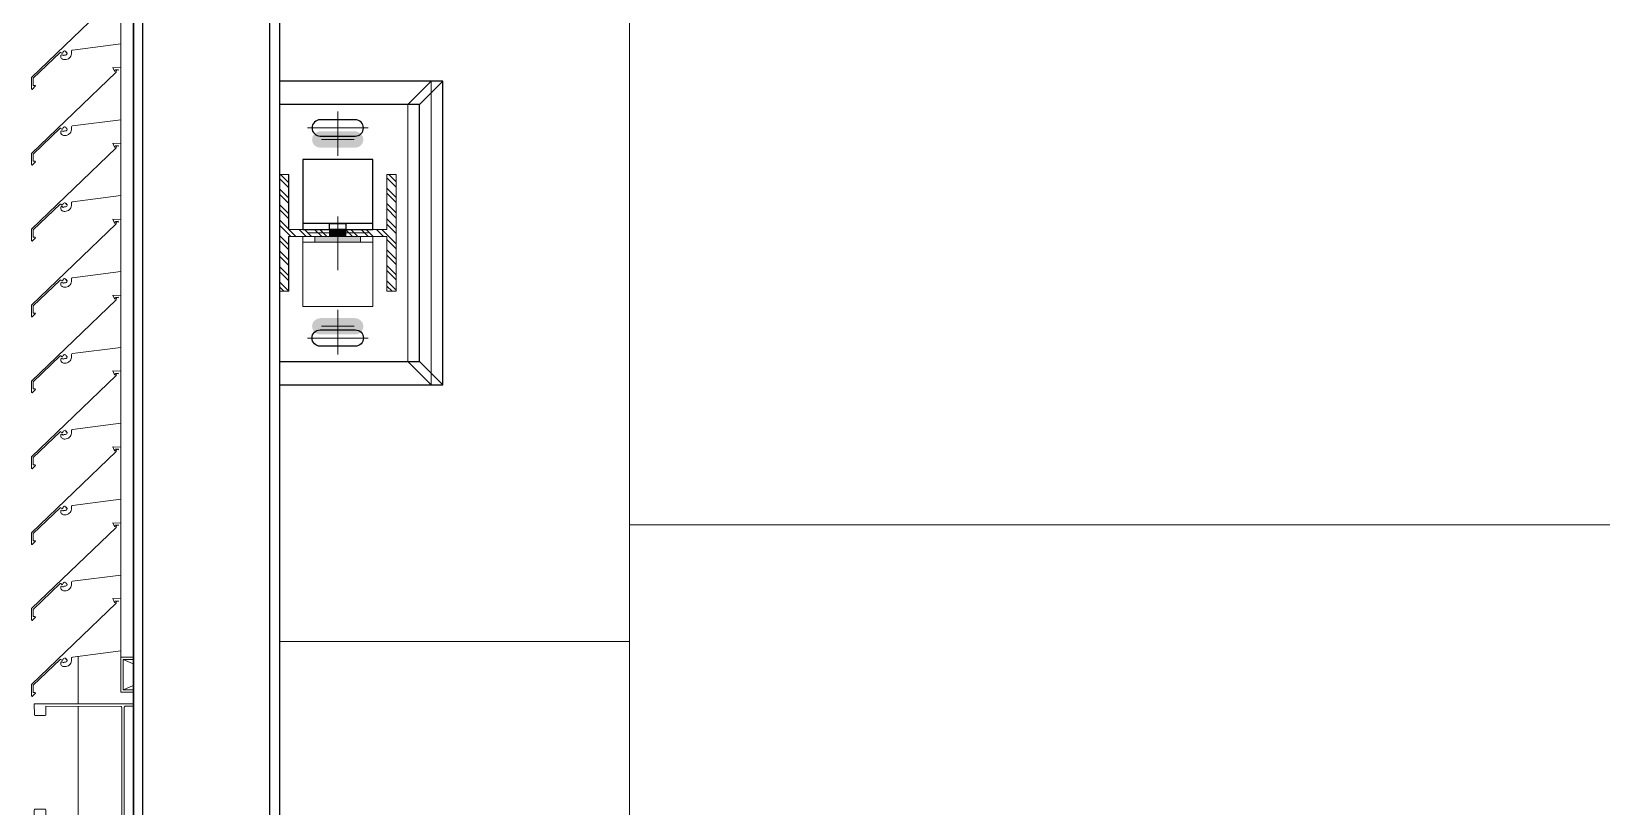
# Model space of a CAD drawing. Header units: millimetres. Extents: x -220592 to 404889, y -217665 to 38245.
# Drawn here: x 27678 to 29023, y -39157 to -38493 of the extents above; entities that cross this region are included whole.
import ezdxf

# ---------------------------------------------------------------- set-up
doc = ezdxf.new("R2010")
doc.units = ezdxf.units.MM
doc.linetypes.add('XKITLINE00', pattern=[0])
doc.linetypes.add('XKITLINE02', pattern=[4, 2, -2])
doc.layers.get('Defpoints').update_dxf_attribs({"color": 255})
for name, color, linetype in [('000 - 0_HIDE_OBJ_FRAMING_DEF_SUB_1', 1, 'Continuous'), ('000 - STRUCTURE_STEEL_ACCESORIES_HATCH_', 251, 'Continuous'), ('000 - STRUCTURE_STEEL_ACCESORIES_HIDDEN_', 251, 'Continuous'), ('000 - STRUCTURE_STEEL_ACCESORIES_MAIN_COLOR_1', 2, 'Continuous'), ('000 - STRUCTURE_STEEL_FRAMING_CUT_COLOR_4', 4, 'Continuous'), ('000 - STRUCTURE_STEEL_FRAMING_DEF_SUB', 250, 'Continuous'), ('000 - STRUCTURE_STEEL_FRAMING_HIDDEN_', 251, 'Continuous'), ('000 - STRUCTURE_STEEL_FRAMING_SUB_COLOR_1', 2, 'Continuous'), ('000 - STRUCTURE_STEEL_FRAMING_SUB_COLOR_2', 1, 'Continuous'), ('000 - STRUCTURE_STEEL_FRAMING_WIPEOUT_', 250, 'Continuous')]:
    doc.layers.add(name, color=color, linetype=linetype)
doc.layers.add('Part', color=2, linetype='Continuous', lineweight=0)

# ---------------------------------------------------------------- blocks, each defined once
blk = doc.blocks.new('*A14056')
at = {"layer": 'Part', "linetype": 'XKITLINE00', "lineweight": 0}
for p, q in [((-171.163349, 124.670788), (-171.648652, 124.670788)), ((-171.163349, 121.920764), (-171.163349, 124.670788)), ((-172.663349, 124.156207), (-172.663349, 124.563714)), ((-172.663349, 123.176207), (-172.663349, 124.135881)), ((-172.663349, 122.706641), (-172.663349, 123.156207)), ((-172.663349, 122.056641), (-172.663349, 122.563714)), ((-172.663349, 121.406641), (-172.663349, 121.913714)), ((-171.163349, 117.188511), (-171.163349, 121.420764)), ((-172.663349, 120.756641), (-172.663349, 121.263714)), ((-172.663349, 120.106641), (-172.663349, 120.613714)), ((-172.663349, 119.456641), (-172.663349, 119.963714)), ((-172.663349, 118.806641), (-172.663349, 119.313714)), ((-172.663349, 118.156641), (-172.663349, 118.663714)), ((-172.663349, 117.506641), (-172.663349, 118.013714)), ((-172.663349, 117.188511), (-172.663349, 117.363714)), ((-172.663349, 114.906641), (-172.663349, 115.188511)), ((-171.163349, 112.520764), (-171.163349, 115.188511)), ((-172.663349, 114.256641), (-172.663349, 114.763714)), ((-172.663349, 113.606641), (-172.663349, 114.113714)), ((-172.663349, 112.956641), (-172.663349, 113.463714)), ((-172.663349, 112.520764), (-172.663349, 112.813714)), ((-172.663349, 112.520764), (-172.440345, 112.520764)), ((-171.648652, 112.520764), (-171.163349, 112.520764))]:
    blk.add_line(p, q, dxfattribs=at)
blk = doc.blocks.new('*A14057')
at = {"layer": 'Part', "linetype": 'XKITLINE00', "lineweight": 0}
for p, q in [((-172.338255, 125.018789), (-173.063377, 124.322543)), ((-172.298462, 125.056123), (-172.366148, 125.058745)), ((-172.366148, 125.058745), (-172.350613, 125.025258)), ((-172.350613, 125.025258), (-172.34549, 125.02567)), ((-172.34549, 125.02567), (-172.345361, 125.037861)), ((-172.345361, 125.037861), (-172.320378, 125.041001)), ((-172.335358, 125.037332), (-172.338255, 125.018789)), ((-172.335358, 125.037332), (-172.318342, 125.034428)), ((-172.320378, 125.041001), (-172.318342, 125.034428)), ((-172.298455, 124.610453), (-172.298462, 125.056123)), ((-173.048341, 124.316176), (-172.817326, 124.537579)), ((-172.817326, 124.537579), (-172.812166, 124.538671)), ((-172.812166, 124.538671), (-172.808512, 124.534044)), ((-172.808512, 124.534044), (-172.804048, 124.53019)), ((-172.798154, 124.530396), (-172.793971, 124.534553)), ((-172.793971, 124.534553), (-172.790857, 124.542126)), ((-172.790857, 124.542126), (-172.78619, 124.546913)), ((-172.78619, 124.546913), (-172.780114, 124.549703)), ((-172.780114, 124.549703), (-172.773442, 124.550125)), ((-172.773442, 124.550125), (-172.77112, 124.542735)), ((-172.77112, 124.542735), (-172.763955, 124.541791)), ((-172.763955, 124.541791), (-172.765124, 124.534731)), ((-172.765124, 124.534731), (-172.757418, 124.533625)), ((-172.757418, 124.533625), (-172.757988, 124.527141)), ((-172.720912, 124.545159), (-172.720672, 124.550681)), ((-172.719426, 124.535025), (-172.720912, 124.545159)), ((-172.720672, 124.550681), (-172.717536, 124.555233)), ((-172.719801, 124.524789), (-172.719426, 124.535025)), ((-172.717536, 124.555233), (-172.712461, 124.557423)), ((-172.712461, 124.557423), (-172.298455, 124.610453)), ((-172.810019, 124.512761), (-172.812659, 124.507287)), ((-172.812659, 124.507287), (-172.812163, 124.499517)), ((-172.812163, 124.499517), (-172.810428, 124.494021)), ((-172.810428, 124.494021), (-172.807674, 124.488958)), ((-172.804875, 124.515998), (-172.810019, 124.512761)), ((-172.807674, 124.488958), (-172.804002, 124.484515)), ((-172.798797, 124.51601), (-172.804875, 124.515998)), ((-172.804048, 124.53019), (-172.798154, 124.530396)), ((-172.804002, 124.484515), (-172.799549, 124.480857)), ((-172.799549, 124.480857), (-172.794479, 124.478117)), ((-172.793641, 124.512792), (-172.798797, 124.51601)), ((-172.794479, 124.478117), (-172.788978, 124.476398)), ((-172.790699, 124.50732), (-172.793641, 124.512792)), ((-172.788669, 124.512301), (-172.790699, 124.50732)), ((-172.788978, 124.476398), (-172.78325, 124.475762)), ((-172.783858, 124.514708), (-172.788669, 124.512301)), ((-172.77794, 124.513803), (-172.783858, 124.514708)), ((-172.78325, 124.475762), (-172.776451, 124.475664)), ((-172.77144, 124.514147), (-172.77794, 124.513803)), ((-172.776451, 124.475664), (-172.766238, 124.476449)), ((-172.765472, 124.516745), (-172.77144, 124.514147)), ((-172.766238, 124.476449), (-172.756337, 124.479072)), ((-172.76079, 124.521267), (-172.765472, 124.516745)), ((-172.757988, 124.527141), (-172.76079, 124.521267)), ((-172.756337, 124.479072), (-172.747074, 124.483445)), ((-172.747074, 124.483445), (-172.738758, 124.489423)), ((-172.738758, 124.489423), (-172.731662, 124.49681)), ((-172.731662, 124.49681), (-172.726022, 124.50536)), ((-172.726022, 124.50536), (-172.722024, 124.51479)), ((-172.722024, 124.51479), (-172.719801, 124.524789)), ((-173.063377, 124.322543), (-173.062824, 124.223392)), ((-173.047999, 124.25483), (-173.048341, 124.316176)), ((-173.062824, 124.223392), (-173.058143, 124.220923)), ((-173.058143, 124.220923), (-173.029494, 124.249812)), ((-173.030579, 124.254733), (-173.047999, 124.25483)), ((-173.029494, 124.249812), (-173.030579, 124.254733))]:
    blk.add_line(p, q, dxfattribs=at)
blk = doc.blocks.new('*A14058')
at = {"layer": 'Part', "linetype": 'XKITLINE00', "lineweight": 0}
for p, q in [((-172.298652, 124.256249), (-172.298652, 124.556249)), ((-171.648652, 124.556249), (-172.298652, 124.556249)), ((-172.278652, 124.276249), (-171.668652, 124.536249)), ((-172.278652, 124.536249), (-171.668652, 124.276249)), ((-172.278652, 124.276249), (-172.278652, 124.536249)), ((-172.278652, 124.536249), (-171.668652, 124.536249)), ((-171.668652, 124.536249), (-171.668652, 124.276249)), ((-171.648652, 124.256249), (-171.648652, 124.556249)), ((-171.668652, 124.276249), (-172.278652, 124.276249)), ((-172.298652, 124.256249), (-171.648652, 124.256249))]:
    blk.add_line(p, q, dxfattribs=at)
blk = doc.blocks.new('*A14061')
at = {"layer": 'Part', "linetype": 'XKITLINE00', "lineweight": 0}
for p, q in [((-171.648937, 124.40603), (-171.648981, 124.15603)), ((-171.628937, 124.406027), (-171.648937, 124.40603)), ((-171.628982, 124.146027), (-171.628937, 124.406027)), ((-171.648981, 124.15603), (-173.03898, 124.156273)), ((-173.03898, 124.156273), (-173.038236, 124.062446)), ((-172.938996, 124.066255), (-172.938984, 124.136255)), ((-172.938984, 124.136255), (-172.295157, 124.135382)), ((-172.295157, 124.135382), (-172.29067, 124.131698)), ((-172.29067, 124.131698), (-172.288986, 124.126142)), ((-172.268986, 124.126138), (-172.268224, 124.129965)), ((-172.268224, 124.129965), (-172.26454, 124.134452)), ((-172.26454, 124.134452), (-172.258984, 124.136137)), ((-172.258984, 124.136137), (-171.635157, 124.136789)), ((-171.635157, 124.136789), (-171.630669, 124.140471)), ((-171.630669, 124.140471), (-171.628982, 124.146027)), ((-173.038236, 124.062446), (-173.034553, 124.057957)), ((-173.034553, 124.057957), (-173.028998, 124.056271)), ((-173.028998, 124.056271), (-172.945171, 124.057018)), ((-172.945171, 124.057018), (-172.940682, 124.0607)), ((-172.940682, 124.0607), (-172.938996, 124.066255)), ((-172.288986, 124.126142), (-172.289912, 123.182315)), ((-172.26915, 123.186138), (-172.268986, 124.126138)), ((-173.039139, 123.246273), (-173.039155, 123.156273)), ((-173.037453, 123.251828), (-173.039139, 123.246273)), ((-173.032965, 123.25551), (-173.037453, 123.251828)), ((-172.949138, 123.256257), (-173.032965, 123.25551)), ((-172.943582, 123.254571), (-172.949138, 123.256257)), ((-172.9399, 123.250082), (-172.943582, 123.254571)), ((-172.939152, 123.176255), (-172.9399, 123.250082)), ((-173.039155, 123.156273), (-171.649155, 123.15603)), ((-172.299152, 123.176144), (-172.939152, 123.176255)), ((-172.293596, 123.177828), (-172.299152, 123.176144)), ((-172.289912, 123.182315), (-172.293596, 123.177828)), ((-172.267465, 123.180582), (-172.26915, 123.186138)), ((-172.262978, 123.176899), (-172.267465, 123.180582)), ((-171.639152, 123.176028), (-172.262978, 123.176899)), ((-171.649155, 123.15603), (-171.649199, 122.90603)), ((-171.633596, 123.174342), (-171.639152, 123.176028)), ((-171.629914, 123.169854), (-171.633596, 123.174342)), ((-171.629199, 122.906027), (-171.629914, 123.169854)), ((-171.649199, 122.90603), (-171.629199, 122.906027))]:
    blk.add_line(p, q, dxfattribs=at)
blk = doc.blocks.new('*A14079')
at = {"layer": 'Part', "linetype": 'XKITLINE00', "lineweight": 0}
for p, q in [((-171.648652, 124.556249), (-171.648652, 137.756135)), ((-172.298652, 137.406131), (-172.298652, 137.610427)), ((-172.298652, 136.756131), (-172.298652, 136.960427)), ((-172.298652, 136.106131), (-172.298652, 136.310427)), ((-172.298652, 135.456131), (-172.298652, 135.660427)), ((-172.298652, 134.806131), (-172.298652, 135.010427)), ((-172.298652, 134.156131), (-172.298652, 134.360427)), ((-172.298652, 133.506131), (-172.298652, 133.710427)), ((-172.298652, 132.856131), (-172.298652, 133.060427)), ((-172.298652, 132.206131), (-172.298652, 132.410427)), ((-172.298652, 131.556131), (-172.298652, 131.760427)), ((-172.298652, 130.906131), (-172.298652, 131.110427)), ((-172.298652, 130.256131), (-172.298652, 130.460427)), ((-172.298652, 129.606131), (-172.298652, 129.810427)), ((-172.298652, 128.956131), (-172.298652, 129.160427)), ((-172.298652, 128.306131), (-172.298652, 128.510427)), ((-172.298652, 127.656131), (-172.298652, 127.860427)), ((-172.298652, 127.006131), (-172.298652, 127.210427)), ((-172.298652, 126.356131), (-172.298652, 126.560427)), ((-172.298652, 125.706131), (-172.298652, 125.910427)), ((-172.298652, 125.056131), (-172.298652, 125.260427)), ((-172.298652, 124.556249), (-172.298652, 124.610427))]:
    blk.add_line(p, q, dxfattribs=at)
blk = doc.blocks.new('*A14192')
at = {"layer": 'Part', "linetype": 'XKITLINE00', "lineweight": 0}
for p, q in [((-172.338255, 125.668789), (-173.063377, 124.972543)), ((-172.298462, 125.706123), (-172.366148, 125.708745)), ((-172.366148, 125.708745), (-172.350613, 125.675258)), ((-172.350613, 125.675258), (-172.34549, 125.67567)), ((-172.34549, 125.67567), (-172.345361, 125.687861)), ((-172.345361, 125.687861), (-172.320378, 125.691001)), ((-172.335358, 125.687332), (-172.338255, 125.668789)), ((-172.335358, 125.687332), (-172.318342, 125.684428)), ((-172.320378, 125.691001), (-172.318342, 125.684428)), ((-172.298455, 125.260453), (-172.298462, 125.706123)), ((-172.717536, 125.205233), (-172.712461, 125.207423)), ((-172.712461, 125.207423), (-172.298455, 125.260453)), ((-173.048341, 124.966176), (-172.817326, 125.187579)), ((-172.817326, 125.187579), (-172.812166, 125.188671)), ((-172.810019, 125.162761), (-172.812659, 125.157287)), ((-172.812659, 125.157287), (-172.812163, 125.149517)), ((-172.812166, 125.188671), (-172.808512, 125.184044)), ((-172.812163, 125.149517), (-172.810428, 125.144021)), ((-172.810428, 125.144021), (-172.807674, 125.138958)), ((-172.804875, 125.165998), (-172.810019, 125.162761)), ((-172.808512, 125.184044), (-172.804048, 125.18019)), ((-172.807674, 125.138958), (-172.804002, 125.134515)), ((-172.798797, 125.16601), (-172.804875, 125.165998)), ((-172.804048, 125.18019), (-172.798154, 125.180396)), ((-172.804002, 125.134515), (-172.799549, 125.130857)), ((-172.799549, 125.130857), (-172.794479, 125.128117)), ((-172.793641, 125.162792), (-172.798797, 125.16601)), ((-172.798154, 125.180396), (-172.793971, 125.184553)), ((-172.794479, 125.128117), (-172.788978, 125.126398)), ((-172.793971, 125.184553), (-172.790857, 125.192126)), ((-172.790699, 125.15732), (-172.793641, 125.162792)), ((-172.790857, 125.192126), (-172.78619, 125.196913)), ((-172.788669, 125.162301), (-172.790699, 125.15732)), ((-172.788978, 125.126398), (-172.78325, 125.125762)), ((-172.783858, 125.164708), (-172.788669, 125.162301)), ((-172.78619, 125.196913), (-172.780114, 125.199703)), ((-172.77794, 125.163803), (-172.783858, 125.164708)), ((-172.78325, 125.125762), (-172.776451, 125.125664)), ((-172.780114, 125.199703), (-172.773442, 125.200125)), ((-172.77144, 125.164147), (-172.77794, 125.163803)), ((-172.776451, 125.125664), (-172.766238, 125.126449)), ((-172.773442, 125.200125), (-172.77112, 125.192735)), ((-172.765472, 125.166745), (-172.77144, 125.164147)), ((-172.77112, 125.192735), (-172.763955, 125.191791)), ((-172.766238, 125.126449), (-172.756337, 125.129072)), ((-172.76079, 125.171267), (-172.765472, 125.166745)), ((-172.763955, 125.191791), (-172.765124, 125.184731)), ((-172.765124, 125.184731), (-172.757418, 125.183625)), ((-172.757988, 125.177141), (-172.76079, 125.171267)), ((-172.757418, 125.183625), (-172.757988, 125.177141)), ((-172.756337, 125.129072), (-172.747074, 125.133445)), ((-172.747074, 125.133445), (-172.738758, 125.139423)), ((-172.738758, 125.139423), (-172.731662, 125.14681)), ((-172.731662, 125.14681), (-172.726022, 125.15536)), ((-172.726022, 125.15536), (-172.722024, 125.16479)), ((-172.722024, 125.16479), (-172.719801, 125.174789)), ((-172.720912, 125.195159), (-172.720672, 125.200681)), ((-172.719426, 125.185025), (-172.720912, 125.195159)), ((-172.720672, 125.200681), (-172.717536, 125.205233)), ((-172.719801, 125.174789), (-172.719426, 125.185025)), ((-173.063377, 124.972543), (-173.062824, 124.873392)), ((-173.047999, 124.90483), (-173.048341, 124.966176)), ((-173.062824, 124.873392), (-173.058143, 124.870923)), ((-173.058143, 124.870923), (-173.029494, 124.899812)), ((-173.030579, 124.904733), (-173.047999, 124.90483)), ((-173.029494, 124.899812), (-173.030579, 124.904733))]:
    blk.add_line(p, q, dxfattribs=at)
blk = doc.blocks.new('*A14193')
at = {"layer": 'Part', "linetype": 'XKITLINE00', "lineweight": 0}
for p, q in [((-172.338255, 126.318789), (-173.063377, 125.622543)), ((-172.298462, 126.356123), (-172.366148, 126.358745)), ((-172.366148, 126.358745), (-172.350613, 126.325258)), ((-172.350613, 126.325258), (-172.34549, 126.32567)), ((-172.34549, 126.32567), (-172.345361, 126.337861)), ((-172.345361, 126.337861), (-172.320378, 126.341001)), ((-172.335358, 126.337332), (-172.338255, 126.318789)), ((-172.335358, 126.337332), (-172.318342, 126.334428)), ((-172.320378, 126.341001), (-172.318342, 126.334428)), ((-172.298455, 125.910453), (-172.298462, 126.356123)), ((-172.712461, 125.857423), (-172.298455, 125.910453)), ((-173.048341, 125.616176), (-172.817326, 125.837579)), ((-172.817326, 125.837579), (-172.812166, 125.838671)), ((-172.810019, 125.812761), (-172.812659, 125.807287)), ((-172.812659, 125.807287), (-172.812163, 125.799517)), ((-172.812166, 125.838671), (-172.808512, 125.834044)), ((-172.812163, 125.799517), (-172.810428, 125.794021)), ((-172.810428, 125.794021), (-172.807674, 125.788958)), ((-172.804875, 125.815998), (-172.810019, 125.812761)), ((-172.808512, 125.834044), (-172.804048, 125.83019)), ((-172.807674, 125.788958), (-172.804002, 125.784515)), ((-172.798797, 125.81601), (-172.804875, 125.815998)), ((-172.804048, 125.83019), (-172.798154, 125.830396)), ((-172.804002, 125.784515), (-172.799549, 125.780857)), ((-172.799549, 125.780857), (-172.794479, 125.778117)), ((-172.793641, 125.812792), (-172.798797, 125.81601)), ((-172.798154, 125.830396), (-172.793971, 125.834553)), ((-172.794479, 125.778117), (-172.788978, 125.776398)), ((-172.793971, 125.834553), (-172.790857, 125.842126)), ((-172.790699, 125.80732), (-172.793641, 125.812792)), ((-172.790857, 125.842126), (-172.78619, 125.846913)), ((-172.788669, 125.812301), (-172.790699, 125.80732)), ((-172.788978, 125.776398), (-172.78325, 125.775762)), ((-172.783858, 125.814708), (-172.788669, 125.812301)), ((-172.78619, 125.846913), (-172.780114, 125.849703)), ((-172.77794, 125.813803), (-172.783858, 125.814708)), ((-172.78325, 125.775762), (-172.776451, 125.775664)), ((-172.780114, 125.849703), (-172.773442, 125.850125)), ((-172.77144, 125.814147), (-172.77794, 125.813803)), ((-172.776451, 125.775664), (-172.766238, 125.776449)), ((-172.773442, 125.850125), (-172.77112, 125.842735)), ((-172.765472, 125.816745), (-172.77144, 125.814147)), ((-172.77112, 125.842735), (-172.763955, 125.841791)), ((-172.766238, 125.776449), (-172.756337, 125.779072)), ((-172.76079, 125.821267), (-172.765472, 125.816745)), ((-172.763955, 125.841791), (-172.765124, 125.834731)), ((-172.765124, 125.834731), (-172.757418, 125.833625)), ((-172.757988, 125.827141), (-172.76079, 125.821267)), ((-172.757418, 125.833625), (-172.757988, 125.827141)), ((-172.756337, 125.779072), (-172.747074, 125.783445)), ((-172.747074, 125.783445), (-172.738758, 125.789423)), ((-172.738758, 125.789423), (-172.731662, 125.79681)), ((-172.731662, 125.79681), (-172.726022, 125.80536)), ((-172.726022, 125.80536), (-172.722024, 125.81479)), ((-172.722024, 125.81479), (-172.719801, 125.824789)), ((-172.720912, 125.845159), (-172.720672, 125.850681)), ((-172.719426, 125.835025), (-172.720912, 125.845159)), ((-172.720672, 125.850681), (-172.717536, 125.855233)), ((-172.719801, 125.824789), (-172.719426, 125.835025)), ((-172.717536, 125.855233), (-172.712461, 125.857423)), ((-173.063377, 125.622543), (-173.062824, 125.523392)), ((-173.047999, 125.55483), (-173.048341, 125.616176)), ((-173.062824, 125.523392), (-173.058143, 125.520923)), ((-173.058143, 125.520923), (-173.029494, 125.549812)), ((-173.030579, 125.554733), (-173.047999, 125.55483)), ((-173.029494, 125.549812), (-173.030579, 125.554733))]:
    blk.add_line(p, q, dxfattribs=at)
blk = doc.blocks.new('*A14194')
at = {"layer": 'Part', "linetype": 'XKITLINE00', "lineweight": 0}
for p, q in [((-172.338255, 126.968789), (-173.063377, 126.272543)), ((-172.298462, 127.006123), (-172.366148, 127.008745)), ((-172.366148, 127.008745), (-172.350613, 126.975258)), ((-172.350613, 126.975258), (-172.34549, 126.97567)), ((-172.34549, 126.97567), (-172.345361, 126.987861)), ((-172.345361, 126.987861), (-172.320378, 126.991001)), ((-172.335358, 126.987332), (-172.338255, 126.968789)), ((-172.335358, 126.987332), (-172.318342, 126.984428)), ((-172.320378, 126.991001), (-172.318342, 126.984428)), ((-172.298455, 126.560453), (-172.298462, 127.006123)), ((-172.712461, 126.507423), (-172.298455, 126.560453)), ((-173.048341, 126.266176), (-172.817326, 126.487579)), ((-172.817326, 126.487579), (-172.812166, 126.488671)), ((-172.810019, 126.462761), (-172.812659, 126.457287)), ((-172.812659, 126.457287), (-172.812163, 126.449517)), ((-172.812166, 126.488671), (-172.808512, 126.484044)), ((-172.812163, 126.449517), (-172.810428, 126.444021)), ((-172.810428, 126.444021), (-172.807674, 126.438958)), ((-172.804875, 126.465998), (-172.810019, 126.462761)), ((-172.808512, 126.484044), (-172.804048, 126.48019)), ((-172.807674, 126.438958), (-172.804002, 126.434515)), ((-172.798797, 126.46601), (-172.804875, 126.465998)), ((-172.804048, 126.48019), (-172.798154, 126.480396)), ((-172.804002, 126.434515), (-172.799549, 126.430857)), ((-172.799549, 126.430857), (-172.794479, 126.428117)), ((-172.793641, 126.462792), (-172.798797, 126.46601)), ((-172.798154, 126.480396), (-172.793971, 126.484553)), ((-172.794479, 126.428117), (-172.788978, 126.426398)), ((-172.793971, 126.484553), (-172.790857, 126.492126)), ((-172.790699, 126.45732), (-172.793641, 126.462792)), ((-172.790857, 126.492126), (-172.78619, 126.496913)), ((-172.788669, 126.462301), (-172.790699, 126.45732)), ((-172.788978, 126.426398), (-172.78325, 126.425762)), ((-172.783858, 126.464708), (-172.788669, 126.462301)), ((-172.78619, 126.496913), (-172.780114, 126.499703)), ((-172.77794, 126.463803), (-172.783858, 126.464708)), ((-172.78325, 126.425762), (-172.776451, 126.425664)), ((-172.780114, 126.499703), (-172.773442, 126.500125)), ((-172.77144, 126.464147), (-172.77794, 126.463803)), ((-172.776451, 126.425664), (-172.766238, 126.426449)), ((-172.773442, 126.500125), (-172.77112, 126.492735)), ((-172.765472, 126.466745), (-172.77144, 126.464147)), ((-172.77112, 126.492735), (-172.763955, 126.491791)), ((-172.766238, 126.426449), (-172.756337, 126.429072)), ((-172.76079, 126.471267), (-172.765472, 126.466745)), ((-172.763955, 126.491791), (-172.765124, 126.484731)), ((-172.765124, 126.484731), (-172.757418, 126.483625)), ((-172.757988, 126.477141), (-172.76079, 126.471267)), ((-172.757418, 126.483625), (-172.757988, 126.477141)), ((-172.756337, 126.429072), (-172.747074, 126.433445)), ((-172.747074, 126.433445), (-172.738758, 126.439423)), ((-172.738758, 126.439423), (-172.731662, 126.44681)), ((-172.731662, 126.44681), (-172.726022, 126.45536)), ((-172.726022, 126.45536), (-172.722024, 126.46479)), ((-172.722024, 126.46479), (-172.719801, 126.474789)), ((-172.720912, 126.495159), (-172.720672, 126.500681)), ((-172.719426, 126.485025), (-172.720912, 126.495159)), ((-172.720672, 126.500681), (-172.717536, 126.505233)), ((-172.719801, 126.474789), (-172.719426, 126.485025)), ((-172.717536, 126.505233), (-172.712461, 126.507423)), ((-173.063377, 126.272543), (-173.062824, 126.173392)), ((-173.062824, 126.173392), (-173.058143, 126.170923)), ((-173.058143, 126.170923), (-173.029494, 126.199812)), ((-173.047999, 126.20483), (-173.048341, 126.266176)), ((-173.030579, 126.204733), (-173.047999, 126.20483)), ((-173.029494, 126.199812), (-173.030579, 126.204733))]:
    blk.add_line(p, q, dxfattribs=at)
blk = doc.blocks.new('*A14195')
at = {"layer": 'Part', "linetype": 'XKITLINE00', "lineweight": 0}
for p, q in [((-172.298462, 127.656123), (-172.366148, 127.658745)), ((-172.366148, 127.658745), (-172.350613, 127.625258)), ((-172.34549, 127.62567), (-172.345361, 127.637861)), ((-172.345361, 127.637861), (-172.320378, 127.641001)), ((-172.335358, 127.637332), (-172.338255, 127.618789)), ((-172.335358, 127.637332), (-172.318342, 127.634428)), ((-172.320378, 127.641001), (-172.318342, 127.634428)), ((-172.298455, 127.210453), (-172.298462, 127.656123)), ((-172.338255, 127.618789), (-173.063377, 126.922543)), ((-172.350613, 127.625258), (-172.34549, 127.62567)), ((-173.048341, 126.916176), (-172.817326, 127.137579)), ((-172.817326, 127.137579), (-172.812166, 127.138671)), ((-172.810019, 127.112761), (-172.812659, 127.107287)), ((-172.812659, 127.107287), (-172.812163, 127.099517)), ((-172.812166, 127.138671), (-172.808512, 127.134044)), ((-172.812163, 127.099517), (-172.810428, 127.094021)), ((-172.810428, 127.094021), (-172.807674, 127.088958)), ((-172.804875, 127.115998), (-172.810019, 127.112761)), ((-172.808512, 127.134044), (-172.804048, 127.13019)), ((-172.807674, 127.088958), (-172.804002, 127.084515)), ((-172.798797, 127.11601), (-172.804875, 127.115998)), ((-172.804048, 127.13019), (-172.798154, 127.130396)), ((-172.793641, 127.112792), (-172.798797, 127.11601)), ((-172.798154, 127.130396), (-172.793971, 127.134553)), ((-172.793971, 127.134553), (-172.790857, 127.142126)), ((-172.790699, 127.10732), (-172.793641, 127.112792)), ((-172.790857, 127.142126), (-172.78619, 127.146913)), ((-172.788669, 127.112301), (-172.790699, 127.10732)), ((-172.783858, 127.114708), (-172.788669, 127.112301)), ((-172.78619, 127.146913), (-172.780114, 127.149703)), ((-172.77794, 127.113803), (-172.783858, 127.114708)), ((-172.780114, 127.149703), (-172.773442, 127.150125)), ((-172.77144, 127.114147), (-172.77794, 127.113803)), ((-172.773442, 127.150125), (-172.77112, 127.142735)), ((-172.765472, 127.116745), (-172.77144, 127.114147)), ((-172.77112, 127.142735), (-172.763955, 127.141791)), ((-172.76079, 127.121267), (-172.765472, 127.116745)), ((-172.763955, 127.141791), (-172.765124, 127.134731)), ((-172.765124, 127.134731), (-172.757418, 127.133625)), ((-172.757988, 127.127141), (-172.76079, 127.121267)), ((-172.757418, 127.133625), (-172.757988, 127.127141)), ((-172.747074, 127.083445), (-172.738758, 127.089423)), ((-172.738758, 127.089423), (-172.731662, 127.09681)), ((-172.731662, 127.09681), (-172.726022, 127.10536)), ((-172.726022, 127.10536), (-172.722024, 127.11479)), ((-172.722024, 127.11479), (-172.719801, 127.124789)), ((-172.720912, 127.145159), (-172.720672, 127.150681)), ((-172.719426, 127.135025), (-172.720912, 127.145159)), ((-172.720672, 127.150681), (-172.717536, 127.155233)), ((-172.719801, 127.124789), (-172.719426, 127.135025)), ((-172.717536, 127.155233), (-172.712461, 127.157423)), ((-172.712461, 127.157423), (-172.298455, 127.210453)), ((-172.804002, 127.084515), (-172.799549, 127.080857)), ((-172.799549, 127.080857), (-172.794479, 127.078117)), ((-172.794479, 127.078117), (-172.788978, 127.076398)), ((-172.788978, 127.076398), (-172.78325, 127.075762)), ((-172.78325, 127.075762), (-172.776451, 127.075664)), ((-172.776451, 127.075664), (-172.766238, 127.076449)), ((-172.766238, 127.076449), (-172.756337, 127.079072)), ((-172.756337, 127.079072), (-172.747074, 127.083445)), ((-173.063377, 126.922543), (-173.062824, 126.823392)), ((-173.062824, 126.823392), (-173.058143, 126.820923)), ((-173.058143, 126.820923), (-173.029494, 126.849812)), ((-173.047999, 126.85483), (-173.048341, 126.916176)), ((-173.030579, 126.854733), (-173.047999, 126.85483)), ((-173.029494, 126.849812), (-173.030579, 126.854733))]:
    blk.add_line(p, q, dxfattribs=at)
blk = doc.blocks.new('*A14196')
at = {"layer": 'Part', "linetype": 'XKITLINE00', "lineweight": 0}
for p, q in [((-172.298462, 128.306123), (-172.366148, 128.308745)), ((-172.366148, 128.308745), (-172.350613, 128.275258)), ((-172.298455, 127.860453), (-172.298462, 128.306123)), ((-172.338255, 128.268789), (-173.063377, 127.572543)), ((-172.350613, 128.275258), (-172.34549, 128.27567)), ((-172.34549, 128.27567), (-172.345361, 128.287861)), ((-172.345361, 128.287861), (-172.320378, 128.291001)), ((-172.335358, 128.287332), (-172.338255, 128.268789)), ((-172.335358, 128.287332), (-172.318342, 128.284428)), ((-172.320378, 128.291001), (-172.318342, 128.284428)), ((-173.048341, 127.566176), (-172.817326, 127.787579)), ((-172.817326, 127.787579), (-172.812166, 127.788671)), ((-172.810019, 127.762761), (-172.812659, 127.757287)), ((-172.812166, 127.788671), (-172.808512, 127.784044)), ((-172.804875, 127.765998), (-172.810019, 127.762761)), ((-172.808512, 127.784044), (-172.804048, 127.78019)), ((-172.798797, 127.76601), (-172.804875, 127.765998)), ((-172.804048, 127.78019), (-172.798154, 127.780396)), ((-172.793641, 127.762792), (-172.798797, 127.76601)), ((-172.798154, 127.780396), (-172.793971, 127.784553)), ((-172.793971, 127.784553), (-172.790857, 127.792126)), ((-172.790699, 127.75732), (-172.793641, 127.762792)), ((-172.790857, 127.792126), (-172.78619, 127.796913)), ((-172.788669, 127.762301), (-172.790699, 127.75732)), ((-172.783858, 127.764708), (-172.788669, 127.762301)), ((-172.78619, 127.796913), (-172.780114, 127.799703)), ((-172.77794, 127.763803), (-172.783858, 127.764708)), ((-172.780114, 127.799703), (-172.773442, 127.800125)), ((-172.77144, 127.764147), (-172.77794, 127.763803)), ((-172.773442, 127.800125), (-172.77112, 127.792735)), ((-172.765472, 127.766745), (-172.77144, 127.764147)), ((-172.77112, 127.792735), (-172.763955, 127.791791)), ((-172.76079, 127.771267), (-172.765472, 127.766745)), ((-172.763955, 127.791791), (-172.765124, 127.784731)), ((-172.765124, 127.784731), (-172.757418, 127.783625)), ((-172.757988, 127.777141), (-172.76079, 127.771267)), ((-172.757418, 127.783625), (-172.757988, 127.777141)), ((-172.726022, 127.75536), (-172.722024, 127.76479)), ((-172.722024, 127.76479), (-172.719801, 127.774789)), ((-172.720912, 127.795159), (-172.720672, 127.800681)), ((-172.719426, 127.785025), (-172.720912, 127.795159)), ((-172.720672, 127.800681), (-172.717536, 127.805233)), ((-172.719801, 127.774789), (-172.719426, 127.785025)), ((-172.717536, 127.805233), (-172.712461, 127.807423)), ((-172.712461, 127.807423), (-172.298455, 127.860453)), ((-172.812659, 127.757287), (-172.812163, 127.749517)), ((-172.812163, 127.749517), (-172.810428, 127.744021)), ((-172.810428, 127.744021), (-172.807674, 127.738958)), ((-172.807674, 127.738958), (-172.804002, 127.734515)), ((-172.804002, 127.734515), (-172.799549, 127.730857)), ((-172.799549, 127.730857), (-172.794479, 127.728117)), ((-172.794479, 127.728117), (-172.788978, 127.726398)), ((-172.788978, 127.726398), (-172.78325, 127.725762)), ((-172.78325, 127.725762), (-172.776451, 127.725664)), ((-172.776451, 127.725664), (-172.766238, 127.726449)), ((-172.766238, 127.726449), (-172.756337, 127.729072)), ((-172.756337, 127.729072), (-172.747074, 127.733445)), ((-172.747074, 127.733445), (-172.738758, 127.739423)), ((-172.738758, 127.739423), (-172.731662, 127.74681)), ((-172.731662, 127.74681), (-172.726022, 127.75536)), ((-173.063377, 127.572543), (-173.062824, 127.473392)), ((-173.058143, 127.470923), (-173.029494, 127.499812)), ((-173.047999, 127.50483), (-173.048341, 127.566176)), ((-173.030579, 127.504733), (-173.047999, 127.50483)), ((-173.029494, 127.499812), (-173.030579, 127.504733)), ((-173.062824, 127.473392), (-173.058143, 127.470923))]:
    blk.add_line(p, q, dxfattribs=at)
blk = doc.blocks.new('*A14197')
at = {"layer": 'Part', "linetype": 'XKITLINE00', "lineweight": 0}
for p, q in [((-172.338255, 128.918789), (-173.063377, 128.222543)), ((-172.298462, 128.956123), (-172.366148, 128.958745)), ((-172.366148, 128.958745), (-172.350613, 128.925258)), ((-172.350613, 128.925258), (-172.34549, 128.92567)), ((-172.34549, 128.92567), (-172.345361, 128.937861)), ((-172.345361, 128.937861), (-172.320378, 128.941001)), ((-172.335358, 128.937332), (-172.338255, 128.918789)), ((-172.335358, 128.937332), (-172.318342, 128.934428)), ((-172.320378, 128.941001), (-172.318342, 128.934428)), ((-172.298455, 128.510453), (-172.298462, 128.956123)), ((-173.048341, 128.216176), (-172.817326, 128.437579)), ((-172.817326, 128.437579), (-172.812166, 128.438671)), ((-172.812166, 128.438671), (-172.808512, 128.434044)), ((-172.808512, 128.434044), (-172.804048, 128.43019)), ((-172.798154, 128.430396), (-172.793971, 128.434553)), ((-172.793971, 128.434553), (-172.790857, 128.442126)), ((-172.790857, 128.442126), (-172.78619, 128.446913)), ((-172.78619, 128.446913), (-172.780114, 128.449703)), ((-172.780114, 128.449703), (-172.773442, 128.450125)), ((-172.773442, 128.450125), (-172.77112, 128.442735)), ((-172.77112, 128.442735), (-172.763955, 128.441791)), ((-172.763955, 128.441791), (-172.765124, 128.434731)), ((-172.765124, 128.434731), (-172.757418, 128.433625)), ((-172.757418, 128.433625), (-172.757988, 128.427141)), ((-172.720912, 128.445159), (-172.720672, 128.450681)), ((-172.719426, 128.435025), (-172.720912, 128.445159)), ((-172.720672, 128.450681), (-172.717536, 128.455233)), ((-172.719801, 128.424789), (-172.719426, 128.435025)), ((-172.717536, 128.455233), (-172.712461, 128.457423)), ((-172.712461, 128.457423), (-172.298455, 128.510453)), ((-172.810019, 128.412761), (-172.812659, 128.407287)), ((-172.812659, 128.407287), (-172.812163, 128.399517)), ((-172.812163, 128.399517), (-172.810428, 128.394021)), ((-172.810428, 128.394021), (-172.807674, 128.388958)), ((-172.804875, 128.415998), (-172.810019, 128.412761)), ((-172.807674, 128.388958), (-172.804002, 128.384515)), ((-172.798797, 128.41601), (-172.804875, 128.415998)), ((-172.804048, 128.43019), (-172.798154, 128.430396)), ((-172.804002, 128.384515), (-172.799549, 128.380857)), ((-172.799549, 128.380857), (-172.794479, 128.378117)), ((-172.793641, 128.412792), (-172.798797, 128.41601)), ((-172.794479, 128.378117), (-172.788978, 128.376398)), ((-172.790699, 128.40732), (-172.793641, 128.412792)), ((-172.788669, 128.412301), (-172.790699, 128.40732)), ((-172.788978, 128.376398), (-172.78325, 128.375762)), ((-172.783858, 128.414708), (-172.788669, 128.412301)), ((-172.77794, 128.413803), (-172.783858, 128.414708)), ((-172.78325, 128.375762), (-172.776451, 128.375664)), ((-172.77144, 128.414147), (-172.77794, 128.413803)), ((-172.776451, 128.375664), (-172.766238, 128.376449)), ((-172.765472, 128.416745), (-172.77144, 128.414147)), ((-172.766238, 128.376449), (-172.756337, 128.379072)), ((-172.76079, 128.421267), (-172.765472, 128.416745)), ((-172.757988, 128.427141), (-172.76079, 128.421267)), ((-172.756337, 128.379072), (-172.747074, 128.383445)), ((-172.747074, 128.383445), (-172.738758, 128.389423)), ((-172.738758, 128.389423), (-172.731662, 128.39681)), ((-172.731662, 128.39681), (-172.726022, 128.40536)), ((-172.726022, 128.40536), (-172.722024, 128.41479)), ((-172.722024, 128.41479), (-172.719801, 128.424789)), ((-173.063377, 128.222543), (-173.062824, 128.123392)), ((-173.047999, 128.15483), (-173.048341, 128.216176)), ((-173.062824, 128.123392), (-173.058143, 128.120923)), ((-173.058143, 128.120923), (-173.029494, 128.149812)), ((-173.030579, 128.154733), (-173.047999, 128.15483)), ((-173.029494, 128.149812), (-173.030579, 128.154733))]:
    blk.add_line(p, q, dxfattribs=at)
blk = doc.blocks.new('*A14198')
at = {"layer": 'Part', "linetype": 'XKITLINE00', "lineweight": 0}
for p, q in [((-172.338255, 129.568789), (-173.063377, 128.872543)), ((-172.298462, 129.606123), (-172.366148, 129.608745)), ((-172.366148, 129.608745), (-172.350613, 129.575258)), ((-172.350613, 129.575258), (-172.34549, 129.57567)), ((-172.34549, 129.57567), (-172.345361, 129.587861)), ((-172.345361, 129.587861), (-172.320378, 129.591001)), ((-172.335358, 129.587332), (-172.338255, 129.568789)), ((-172.335358, 129.587332), (-172.318342, 129.584428)), ((-172.320378, 129.591001), (-172.318342, 129.584428)), ((-172.298455, 129.160453), (-172.298462, 129.606123)), ((-172.717536, 129.105233), (-172.712461, 129.107423)), ((-172.712461, 129.107423), (-172.298455, 129.160453)), ((-173.048341, 128.866176), (-172.817326, 129.087579)), ((-172.817326, 129.087579), (-172.812166, 129.088671)), ((-172.810019, 129.062761), (-172.812659, 129.057287)), ((-172.812659, 129.057287), (-172.812163, 129.049517)), ((-172.812166, 129.088671), (-172.808512, 129.084044)), ((-172.812163, 129.049517), (-172.810428, 129.044021)), ((-172.810428, 129.044021), (-172.807674, 129.038958)), ((-172.804875, 129.065998), (-172.810019, 129.062761)), ((-172.808512, 129.084044), (-172.804048, 129.08019)), ((-172.807674, 129.038958), (-172.804002, 129.034515)), ((-172.798797, 129.06601), (-172.804875, 129.065998)), ((-172.804048, 129.08019), (-172.798154, 129.080396)), ((-172.804002, 129.034515), (-172.799549, 129.030857)), ((-172.799549, 129.030857), (-172.794479, 129.028117)), ((-172.793641, 129.062792), (-172.798797, 129.06601)), ((-172.798154, 129.080396), (-172.793971, 129.084553)), ((-172.794479, 129.028117), (-172.788978, 129.026398)), ((-172.793971, 129.084553), (-172.790857, 129.092126)), ((-172.790699, 129.05732), (-172.793641, 129.062792)), ((-172.790857, 129.092126), (-172.78619, 129.096913)), ((-172.788669, 129.062301), (-172.790699, 129.05732)), ((-172.788978, 129.026398), (-172.78325, 129.025762)), ((-172.783858, 129.064708), (-172.788669, 129.062301)), ((-172.78619, 129.096913), (-172.780114, 129.099703)), ((-172.77794, 129.063803), (-172.783858, 129.064708)), ((-172.78325, 129.025762), (-172.776451, 129.025664)), ((-172.780114, 129.099703), (-172.773442, 129.100125)), ((-172.77144, 129.064147), (-172.77794, 129.063803)), ((-172.776451, 129.025664), (-172.766238, 129.026449)), ((-172.773442, 129.100125), (-172.77112, 129.092735)), ((-172.765472, 129.066745), (-172.77144, 129.064147)), ((-172.77112, 129.092735), (-172.763955, 129.091791)), ((-172.766238, 129.026449), (-172.756337, 129.029072)), ((-172.76079, 129.071267), (-172.765472, 129.066745)), ((-172.763955, 129.091791), (-172.765124, 129.084731)), ((-172.765124, 129.084731), (-172.757418, 129.083625)), ((-172.757988, 129.077141), (-172.76079, 129.071267)), ((-172.757418, 129.083625), (-172.757988, 129.077141)), ((-172.756337, 129.029072), (-172.747074, 129.033445)), ((-172.747074, 129.033445), (-172.738758, 129.039423)), ((-172.738758, 129.039423), (-172.731662, 129.04681)), ((-172.731662, 129.04681), (-172.726022, 129.05536)), ((-172.726022, 129.05536), (-172.722024, 129.06479)), ((-172.722024, 129.06479), (-172.719801, 129.074789)), ((-172.720912, 129.095159), (-172.720672, 129.100681)), ((-172.719426, 129.085025), (-172.720912, 129.095159)), ((-172.720672, 129.100681), (-172.717536, 129.105233)), ((-172.719801, 129.074789), (-172.719426, 129.085025)), ((-173.063377, 128.872543), (-173.062824, 128.773392)), ((-173.047999, 128.80483), (-173.048341, 128.866176)), ((-173.062824, 128.773392), (-173.058143, 128.770923)), ((-173.058143, 128.770923), (-173.029494, 128.799812)), ((-173.030579, 128.804733), (-173.047999, 128.80483)), ((-173.029494, 128.799812), (-173.030579, 128.804733))]:
    blk.add_line(p, q, dxfattribs=at)
blk = doc.blocks.new('*A14199')
at = {"layer": 'Part', "linetype": 'XKITLINE00', "lineweight": 0}
for p, q in [((-172.338255, 130.218789), (-173.063377, 129.522543)), ((-172.298462, 130.256123), (-172.366148, 130.258745)), ((-172.366148, 130.258745), (-172.350613, 130.225258)), ((-172.350613, 130.225258), (-172.34549, 130.22567)), ((-172.34549, 130.22567), (-172.345361, 130.237861)), ((-172.345361, 130.237861), (-172.320378, 130.241001)), ((-172.335358, 130.237332), (-172.338255, 130.218789)), ((-172.335358, 130.237332), (-172.318342, 130.234428)), ((-172.320378, 130.241001), (-172.318342, 130.234428)), ((-172.298455, 129.810453), (-172.298462, 130.256123)), ((-172.712461, 129.757423), (-172.298455, 129.810453)), ((-173.048341, 129.516176), (-172.817326, 129.737579)), ((-172.817326, 129.737579), (-172.812166, 129.738671)), ((-172.810019, 129.712761), (-172.812659, 129.707287)), ((-172.812659, 129.707287), (-172.812163, 129.699517)), ((-172.812166, 129.738671), (-172.808512, 129.734044)), ((-172.812163, 129.699517), (-172.810428, 129.694021)), ((-172.810428, 129.694021), (-172.807674, 129.688958)), ((-172.804875, 129.715998), (-172.810019, 129.712761)), ((-172.808512, 129.734044), (-172.804048, 129.73019)), ((-172.807674, 129.688958), (-172.804002, 129.684515)), ((-172.798797, 129.71601), (-172.804875, 129.715998)), ((-172.804048, 129.73019), (-172.798154, 129.730396)), ((-172.804002, 129.684515), (-172.799549, 129.680857)), ((-172.799549, 129.680857), (-172.794479, 129.678117)), ((-172.793641, 129.712792), (-172.798797, 129.71601)), ((-172.798154, 129.730396), (-172.793971, 129.734553)), ((-172.794479, 129.678117), (-172.788978, 129.676398)), ((-172.793971, 129.734553), (-172.790857, 129.742126)), ((-172.790699, 129.70732), (-172.793641, 129.712792)), ((-172.790857, 129.742126), (-172.78619, 129.746913)), ((-172.788669, 129.712301), (-172.790699, 129.70732)), ((-172.788978, 129.676398), (-172.78325, 129.675762)), ((-172.783858, 129.714708), (-172.788669, 129.712301)), ((-172.78619, 129.746913), (-172.780114, 129.749703)), ((-172.77794, 129.713803), (-172.783858, 129.714708)), ((-172.78325, 129.675762), (-172.776451, 129.675664)), ((-172.780114, 129.749703), (-172.773442, 129.750125)), ((-172.77144, 129.714147), (-172.77794, 129.713803)), ((-172.776451, 129.675664), (-172.766238, 129.676449)), ((-172.773442, 129.750125), (-172.77112, 129.742735)), ((-172.765472, 129.716745), (-172.77144, 129.714147)), ((-172.77112, 129.742735), (-172.763955, 129.741791)), ((-172.766238, 129.676449), (-172.756337, 129.679072)), ((-172.76079, 129.721267), (-172.765472, 129.716745)), ((-172.763955, 129.741791), (-172.765124, 129.734731)), ((-172.765124, 129.734731), (-172.757418, 129.733625)), ((-172.757988, 129.727141), (-172.76079, 129.721267)), ((-172.757418, 129.733625), (-172.757988, 129.727141)), ((-172.756337, 129.679072), (-172.747074, 129.683445)), ((-172.747074, 129.683445), (-172.738758, 129.689423)), ((-172.738758, 129.689423), (-172.731662, 129.69681)), ((-172.731662, 129.69681), (-172.726022, 129.70536)), ((-172.726022, 129.70536), (-172.722024, 129.71479)), ((-172.722024, 129.71479), (-172.719801, 129.724789)), ((-172.720912, 129.745159), (-172.720672, 129.750681)), ((-172.719426, 129.735025), (-172.720912, 129.745159)), ((-172.720672, 129.750681), (-172.717536, 129.755233)), ((-172.719801, 129.724789), (-172.719426, 129.735025)), ((-172.717536, 129.755233), (-172.712461, 129.757423)), ((-173.063377, 129.522543), (-173.062824, 129.423392)), ((-173.047999, 129.45483), (-173.048341, 129.516176)), ((-173.062824, 129.423392), (-173.058143, 129.420923)), ((-173.058143, 129.420923), (-173.029494, 129.449812)), ((-173.030579, 129.454733), (-173.047999, 129.45483)), ((-173.029494, 129.449812), (-173.030579, 129.454733))]:
    blk.add_line(p, q, dxfattribs=at)
blk = doc.blocks.new('*A13990')
at = {"layer": '000 - 0_HIDE_OBJ_FRAMING_DEF_SUB_1', "linetype": 'XKITLINE00', "lineweight": 0}
for p, q in [((-170.903349, 124.690788), (-166.903349, 124.690788)), ((-170.903349, 122.690788), (-170.903349, 124.690788)), ((-166.903349, 124.690788), (-166.903349, 122.690788)), ((-166.903349, 122.690788), (-170.903349, 122.690788))]:
    blk.add_line(p, q, dxfattribs=at)
blk = doc.blocks.new('*A13993')
at = {"layer": '000 - 0_HIDE_OBJ_FRAMING_DEF_SUB_1', "linetype": 'XKITLINE00', "lineweight": 0}
for p, q in [((-171.153485, 152.440805), (-171.153485, 124.940805)), ((-171.073485, 124.940805), (-171.073485, 152.440805)), ((-169.983485, 124.940805), (-169.983485, 152.440805)), ((-169.903485, 128.690805), (-169.903485, 148.690805)), ((-169.903485, 124.940805), (-169.903485, 127.690805)), ((-169.903485, 124.940805), (-171.153485, 124.940805))]:
    blk.add_line(p, q, dxfattribs=at)
blk = doc.blocks.new('*A14094')
at = {"layer": '000 - 0_HIDE_OBJ_FRAMING_DEF_SUB_1', "linetype": 'XKITLINE00', "lineweight": 0}
for p, q in [((-168.803485, 129.290805), (-169.903485, 129.290805)), ((-168.803485, 127.090805), (-168.803485, 129.290805)), ((-169.903485, 127.090805), (-168.803485, 127.090805))]:
    blk.add_line(p, q, dxfattribs=at)
blk = doc.blocks.new('*A14095')
at = {"layer": '000 - 0_HIDE_OBJ_FRAMING_DEF_SUB_1', "linetype": 'XKITLINE00', "lineweight": 0}
for p, q in [((-168.603485, 129.490805), (-169.903485, 129.490805)), ((-168.803485, 129.290805), (-168.603485, 129.490805)), ((-168.603485, 129.490805), (-168.603485, 126.890805)), ((-168.803485, 127.090805), (-168.603485, 126.890805)), ((-168.603485, 126.890805), (-169.903485, 126.890805))]:
    blk.add_line(p, q, dxfattribs=at)
blk = doc.blocks.new('*A14096')
at = {"layer": '000 - 0_HIDE_OBJ_FRAMING_DEF_SUB_1', "linetype": 'XKITLINE00', "lineweight": 0}
for p, q in [((-169.703485, 128.160805), (-169.703485, 127.560805)), ((-169.703485, 128.110805), (-169.103485, 128.110805)), ((-169.103485, 128.160805), (-169.103485, 127.560805)), ((-169.703485, 127.560805), (-169.103485, 127.560805))]:
    blk.add_line(p, q, dxfattribs=at)
blk = doc.blocks.new('*A14097')
at = {"layer": '000 - 0_HIDE_OBJ_FRAMING_DEF_SUB_1'}
for points in [[(-169.333, 128.221), (-169.333, 128.161), (-169.473, 128.161), (-169.473, 128.221)], [(-169.208, 128.161), (-169.208, 128.111), (-169.598, 128.111), (-169.598, 128.161)]]:
    blk.add_hatch(color=256, dxfattribs=at).paths.add_polyline_path(points, flags=17)
at = {"layer": '000 - 0_HIDE_OBJ_FRAMING_DEF_SUB_1', "linetype": 'XKITLINE00', "lineweight": 0}
for p, q in [((-169.403, 128.3), (-169.403, 127.871)), ((-169.473, 128.221), (-169.473, 128.161)), ((-169.333, 128.221), (-169.333, 128.161)), ((-169.598, 128.161), (-169.598, 128.111)), ((-169.208, 128.161), (-169.208, 128.111))]:
    blk.add_line(p, q, dxfattribs=at)
blk = doc.blocks.new('*A14098')
at = {"layer": '000 - 0_HIDE_OBJ_FRAMING_DEF_SUB_1'}
for points in [[(-169.618, 128.964), (-169.623, 128.991), (-169.618, 129.018), (-169.603, 129.04), (-169.58, 129.055), (-169.553, 129.061), (-169.253, 129.061), (-169.227, 129.055), (-169.204, 129.04), (-169.189, 129.018), (-169.183, 128.991), (-169.189, 128.964), (-169.204, 128.941), (-169.227, 128.926), (-169.253, 128.921), (-169.553, 128.921), (-169.58, 128.926), (-169.603, 128.941)], [(-169.618, 127.364), (-169.623, 127.391), (-169.618, 127.418), (-169.603, 127.44), (-169.58, 127.455), (-169.553, 127.461), (-169.253, 127.461), (-169.227, 127.455), (-169.204, 127.44), (-169.189, 127.418), (-169.183, 127.391), (-169.189, 127.364), (-169.204, 127.341), (-169.227, 127.326), (-169.253, 127.321), (-169.553, 127.321), (-169.58, 127.326), (-169.603, 127.341)]]:
    blk.add_hatch(color=256, dxfattribs=at).paths.add_polyline_path(points, flags=17)
at = {"layer": '000 - 0_HIDE_OBJ_FRAMING_DEF_SUB_1', "linetype": 'XKITLINE00', "lineweight": 0}
for p, q in [((-169.403, 128.851), (-169.403, 129.131)), ((-169.263, 128.991), (-169.543, 128.991)), ((-169.403, 127.251), (-169.403, 127.531)), ((-169.263, 127.391), (-169.543, 127.391))]:
    blk.add_line(p, q, dxfattribs=at)
blk = doc.blocks.new('*A14099')
at = {"layer": '000 - 0_HIDE_OBJ_FRAMING_DEF_SUB_1'}
for points in [[(-170.51, 128.421), (-170.517, 128.422), (-170.524, 128.424), (-170.53, 128.426), (-170.536, 128.429), (-170.542, 128.433), (-170.548, 128.437), (-170.553, 128.441), (-170.558, 128.446), (-170.562, 128.452), (-170.565, 128.458), (-170.568, 128.464), (-170.57, 128.47), (-170.572, 128.477), (-170.573, 128.484), (-170.573, 128.491), (-170.573, 128.498), (-170.572, 128.504), (-170.57, 128.511), (-170.568, 128.518), (-170.565, 128.524), (-170.562, 128.53), (-170.558, 128.535), (-170.553, 128.54), (-170.548, 128.545), (-170.542, 128.549), (-170.536, 128.553), (-170.53, 128.555), (-170.524, 128.558), (-170.517, 128.559), (-170.51, 128.56), (-170.503, 128.561), (-170.497, 128.56), (-170.49, 128.559), (-170.483, 128.558), (-170.477, 128.555), (-170.47, 128.553), (-170.465, 128.549), (-170.459, 128.545), (-170.454, 128.54), (-170.449, 128.535), (-170.445, 128.53), (-170.442, 128.524), (-170.439, 128.518), (-170.436, 128.511), (-170.435, 128.504), (-170.434, 128.498), (-170.433, 128.491), (-170.434, 128.484), (-170.435, 128.477), (-170.436, 128.47), (-170.439, 128.464), (-170.442, 128.458), (-170.445, 128.452), (-170.449, 128.446), (-170.454, 128.441), (-170.459, 128.437), (-170.465, 128.433), (-170.47, 128.429), (-170.477, 128.426), (-170.483, 128.424), (-170.49, 128.422), (-170.497, 128.421), (-170.503, 128.421)], [(-170.51, 127.821), (-170.517, 127.822), (-170.524, 127.824), (-170.53, 127.826), (-170.536, 127.829), (-170.542, 127.833), (-170.548, 127.837), (-170.553, 127.841), (-170.558, 127.846), (-170.562, 127.852), (-170.565, 127.858), (-170.568, 127.864), (-170.57, 127.87), (-170.572, 127.877), (-170.573, 127.884), (-170.573, 127.891), (-170.573, 127.898), (-170.572, 127.904), (-170.57, 127.911), (-170.568, 127.918), (-170.565, 127.924), (-170.562, 127.93), (-170.558, 127.935), (-170.553, 127.94), (-170.548, 127.945), (-170.542, 127.949), (-170.536, 127.953), (-170.53, 127.955), (-170.524, 127.958), (-170.517, 127.959), (-170.51, 127.96), (-170.503, 127.961), (-170.497, 127.96), (-170.49, 127.959), (-170.483, 127.958), (-170.477, 127.955), (-170.47, 127.953), (-170.465, 127.949), (-170.459, 127.945), (-170.454, 127.94), (-170.449, 127.935), (-170.445, 127.93), (-170.442, 127.924), (-170.439, 127.918), (-170.436, 127.911), (-170.435, 127.904), (-170.434, 127.898), (-170.433, 127.891), (-170.434, 127.884), (-170.435, 127.877), (-170.436, 127.87), (-170.439, 127.864), (-170.442, 127.858), (-170.445, 127.852), (-170.449, 127.846), (-170.454, 127.841), (-170.459, 127.837), (-170.465, 127.833), (-170.47, 127.829), (-170.477, 127.826), (-170.483, 127.824), (-170.49, 127.822), (-170.497, 127.821), (-170.503, 127.821)]]:
    blk.add_hatch(color=256, dxfattribs=at).paths.add_polyline_path(points, flags=17)
at = {"layer": '000 - 0_HIDE_OBJ_FRAMING_DEF_SUB_1', "linetype": 'XKITLINE00', "lineweight": 0}
for p, q in [((-170.503, 128.351), (-170.503, 128.631)), ((-170.363, 128.491), (-170.643, 128.491)), ((-170.503, 127.751), (-170.503, 128.031)), ((-170.363, 127.891), (-170.643, 127.891))]:
    blk.add_line(p, q, dxfattribs=at)
blk = doc.blocks.new('*A14107')
at = {"layer": '000 - 0_HIDE_OBJ_FRAMING_DEF_SUB_1', "linetype": 'XKITLINE00', "lineweight": 0}
for p, q in [((-169.823485, 128.690805), (-169.903485, 128.690805)), ((-169.903485, 128.690805), (-169.903485, 127.690805)), ((-169.823485, 128.220805), (-169.823485, 128.690805)), ((-168.903485, 128.690805), (-168.983485, 128.690805)), ((-168.983485, 128.690805), (-168.983485, 128.220805)), ((-168.903485, 127.690805), (-168.903485, 128.690805)), ((-168.983485, 128.220805), (-169.823485, 128.220805)), ((-169.823485, 127.690805), (-169.823485, 128.160805)), ((-169.823485, 128.160805), (-168.983485, 128.160805)), ((-168.983485, 128.160805), (-168.983485, 127.690805)), ((-169.903485, 127.690805), (-169.823485, 127.690805)), ((-168.983485, 127.690805), (-168.903485, 127.690805))]:
    blk.add_line(p, q, dxfattribs=at)
blk = doc.blocks.new('*A13471')
at = {"layer": '000 - 0_HIDE_OBJ_FRAMING_DEF_SUB_1', "linetype": 'XKITLINE00', "lineweight": 0}
blk.add_line((-166.903352, 124.690788), (-166.903352, 152.690792), dxfattribs=at)
blk = doc.blocks.new('*A13473')
at = {"layer": '000 - 0_HIDE_OBJ_FRAMING_DEF_SUB_1', "linetype": 'XKITLINE00', "lineweight": 0}
for p, q in [((-166.90336, 124.690788), (-166.903358, 152.690792)), ((-170.90336, 124.690788), (-170.90336, 124.940805))]:
    blk.add_line(p, q, dxfattribs=at)
blk = doc.blocks.new('*A13533')
at = {"layer": '000 - 0_HIDE_OBJ_FRAMING_DEF_SUB_1', "linetype": 'XKITLINE00', "lineweight": 0}
for p, q in [((-166.903349, 124.690788), (-166.903349, 125.690337)), ((-166.903349, 125.690337), (-87.063349, 125.690337))]:
    blk.add_line(p, q, dxfattribs=at)
blk = doc.blocks.new('W-1-PP18-ST_20260402-011103_LOWER_PL')
at = {"layer": '000 - 0_HIDE_OBJ_FRAMING_DEF_SUB_1', "lineweight": 0, "xscale": 100, "yscale": 100, "zscale": 100}
for name in ['*A13471', '*A13473', '*A13993', '*A14095', '*A14094', '*A14098', '*A14099', '*A14107', '*A14097', '*A14096', '*A13533', '*A13990']:
    blk.add_blockref(name, (17759.3349, -35779.0805), dxfattribs=at)
blk = doc.blocks.new('*U28801')
blk.add_wipeout([(0, 0), (0, 125), (4877, 125), (4877, 0)]).dxf.layer = '000 - STRUCTURE_STEEL_FRAMING_WIPEOUT_'
at = {"layer": '000 - STRUCTURE_STEEL_FRAMING_SUB_COLOR_1'}
for points in [[(0, 125), (0, 117), (4877, 117), (4877, 125)], [(0, 0), (0, 8), (4877, 8), (4877, 0)]]:
    blk.add_lwpolyline(points, close=True, dxfattribs=at)
at = {"layer": '000 - STRUCTURE_STEEL_FRAMING_SUB_COLOR_2'}
blk.add_lwpolyline([(0, 0), (0, 125), (4877, 125), (4877, 0)], close=True, dxfattribs=at)
blk = doc.blocks.new('000_ASPG_TYP_FILES_STRUCTURE_STEEL_BK')
at = {"layer": '000 - STRUCTURE_STEEL_ACCESORIES_HIDDEN_'}
blk.add_lwpolyline([(0, 7), (5, 7), (5, -7), (0, -7)], close=True, dxfattribs=at)
at = {"layer": '000 - STRUCTURE_STEEL_ACCESORIES_MAIN_COLOR_1'}
for points in [[(0, -30), (60, -30), (60, 30), (0, 30)], [(0, -30), (5, -30), (5, 30), (0, 30)]]:
    blk.add_lwpolyline(points, close=True, dxfattribs=at)
blk = doc.blocks.new('000_CKST_FAMELINE_STEEL_STRUCTURE-COLUMN_TOP_VIEW')
at = {"layer": '000 - STRUCTURE_STEEL_FRAMING_DEF_SUB', "linetype": 'XKITLINE00', "lineweight": 0}
for p, q in [((0, 76), (0, 104)), ((26, 90), (-26, 90)), ((0, 14), (0, -14)), ((26, 0), (-26, 0)), ((0, -76), (0, -104)), ((26, -90), (-26, -90))]:
    blk.add_line(p, q, dxfattribs=at)
at = {"layer": '000 - STRUCTURE_STEEL_FRAMING_SUB_COLOR_2'}
for p, q in [((-70, 110), (-90, 130)), ((70, 110), (90, 130)), ((-70, -110), (-90, -130)), ((70, -110), (90, -130))]:
    blk.add_line(p, q, dxfattribs=at)
for points in [[(90, 130), (-90, 130), (-90, -130), (90, -130)], [(70, 110), (-70, 110), (-70, -110), (70, -110)]]:
    blk.add_lwpolyline(points, close=True, dxfattribs=at)
for points in [[(15, 83), (-15, 83, -0.414214), (-22, 90, -0.414214), (-15, 97), (15, 97, -0.414214), (22, 90), (22, 90, -0.414214)], [(15, -83), (-15, -83, 0.414214), (-22, -90, 0.414214), (-15, -97), (15, -97, 0.414214), (22, -90), (22, -90, 0.414214)]]:
    blk.add_lwpolyline(points, format="xyb", close=True, dxfattribs=at)
at = {"rotation": 270}
blk.add_blockref('000_ASPG_TYP_FILES_STRUCTURE_STEEL_BK', (0, -3), dxfattribs=at)
blk.add_wipeout([(50, 50), (50, -50), (170, -50), (170, 50)]).dxf.layer = '000 - STRUCTURE_STEEL_FRAMING_WIPEOUT_'
at = {"layer": '000 - STRUCTURE_STEEL_ACCESORIES_HATCH_'}
h = blk.add_hatch(dxfattribs=at)
h.set_pattern_fill('ANSI32', color=256, scale=25, angle=270)
h.set_pattern_definition([(315, (1524.514, 2469.062), (6.629126, 6.629126), []), (315, (1524.514, 2464.642), (6.629126, 6.629126), [])])
h.paths.add_polyline_path([(-50, -50), (-42, -50), (-42, -3), (42, -3), (42, -50), (50, -50), (50, 50), (42, 50), (42, 3), (-42, 3), (-42, 50), (-50, 50)])
at = {"layer": '000 - STRUCTURE_STEEL_FRAMING_CUT_COLOR_4', "lineweight": 0}
blk.add_lwpolyline([(-50, -50), (-42, -50), (-42, -3), (42, -3), (42, -50), (50, -50), (50, 50), (42, 50), (42, 3), (-42, 3), (-42, 50), (-50, 50)], close=True, dxfattribs=at)
at = {"layer": '000 - STRUCTURE_STEEL_FRAMING_DEF_SUB', "linetype": 'XKITLINE00', "lineweight": 0}
for p, q in [((110, 44), (110, 16)), ((96, 30), (124, 30)), ((110, -16), (110, -44)), ((96, -30), (124, -30))]:
    blk.add_line(p, q, dxfattribs=at)
at = {"layer": '000 - STRUCTURE_STEEL_FRAMING_HIDDEN_', "linetype": 'XKITLINE02', "ltscale": 4}
for p, q in [((56, -50), (56, 50)), ((50, 3), (170, 3)), ((50, -3), (170, -3))]:
    blk.add_line(p, q, dxfattribs=at)
at = {"layer": '000 - STRUCTURE_STEEL_FRAMING_SUB_COLOR_2'}
for p, q in [((50, 3), (50, -3)), ((170, 3), (170, -3))]:
    blk.add_line(p, q, dxfattribs=at)
blk.add_lwpolyline([(50, 50), (50, -50), (170, -50), (170, 50)], close=True, dxfattribs=at)
for centre in [(110, 30), (110, -30)]:
    blk.add_circle(centre, 7, dxfattribs=at)
blk = doc.blocks.new('W-1-PP18-ST_20260402-014810LOPL_MAIN_ST')
at = {"rotation": 180}
blk.add_blockref('000_CKST_FAMELINE_STEEL_STRUCTURE-COLUMN_TOP_VIEW', (819, -22960), dxfattribs=at)
at = {"rotation": 90}
blk.add_blockref('*U28801', (769, -25412), dxfattribs=at)

msp = doc.modelspace()

# ---------------------------------------------------------------- block references
at = {"lineweight": 0, "xscale": 100, "yscale": 100, "zscale": 100}
for name in ['*A14079', '*A14199', '*A14198', '*A14197', '*A14196', '*A14195', '*A14194', '*A14193', '*A14192', '*A14057', '*A14056', '*A14058', '*A14061']:
    msp.add_blockref(name, (44984.4833, -51484.8507), dxfattribs=at)

# ---------------------------------------------------------------- next in the draw order: block references
at = {"layer": 'Defpoints'}
msp.add_blockref('W-1-PP18-ST_20260402-011103_LOWER_PL', (27121.4984, -15705.7702), dxfattribs=at)

# ---------------------------------------------------------------- next in the draw order: block references
msp.add_blockref('W-1-PP18-ST_20260402-014810LOPL_MAIN_ST', (27121.4984, -15705.7702), dxfattribs=at)

doc.saveas('drawing.dxf')
